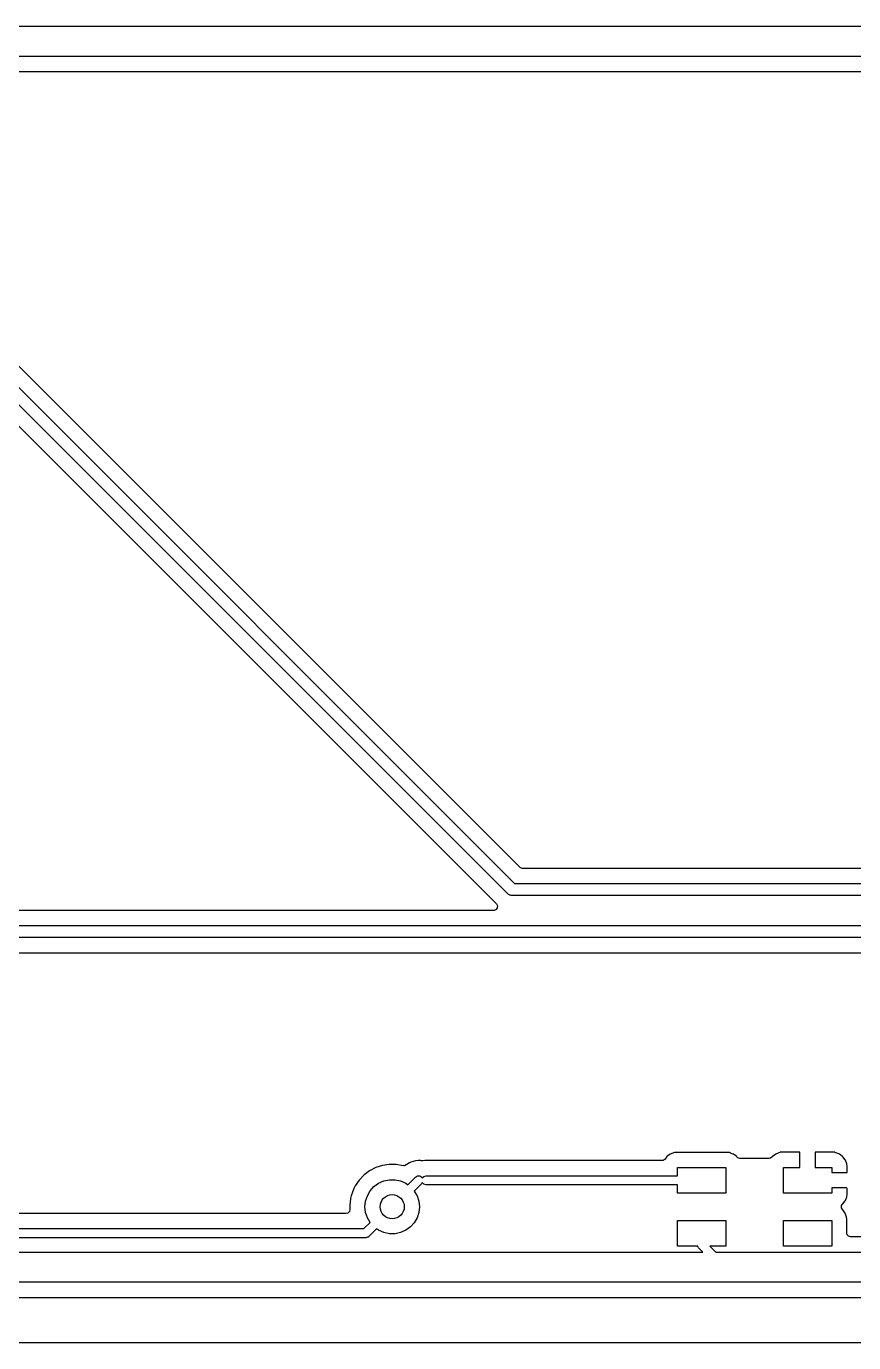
# Model space of a CAD drawing. Extents: x 1.24 to 7.5, y -5.89 to -4.14.
# Drawn here: x 2.318 to 3.397, y -5.886 to -4.17 of the extents above; entities that cross this region are included whole.
import ezdxf

# ---------------------------------------------------------------- set-up
doc = ezdxf.new("R2010")
doc.units = 0
doc.header["$MEASUREMENT"] = 0
doc.layers.add('BLACK', color=7, linetype='CONTINUOUS')

msp = doc.modelspace()

# ---------------------------------------------------------------- linework, layer by layer
at = {"layer": 'BLACK', "linetype": 'CONTINUOUS'}
for p, q in [((1.43937, -4.17031), (3.47795, -4.17031)), ((3.4698, -4.20969), (1.64437, -4.20969)), ((2.00031, -4.22939), (3.45958, -4.22939)), ((2.94593, -5.30084), (1.93084, -4.28575)), ((1.94846, -4.2811), (2.95476, -5.2874)), ((2.96147, -5.26624), (1.99314, -4.29791)), ((2.00426, -4.38704), (2.93117, -5.31395)), ((2.96229, -5.26691), (2.96147, -5.26624)), ((2.96497, -5.2677), (2.96229, -5.26691)), ((5.73796, -5.2677), (2.96497, -5.2677)), ((2.94704, -5.30154), (2.94593, -5.30084)), ((2.95476, -5.2874), (5.83036, -5.2874)), ((2.93117, -5.31395), (2.93251, -5.31641)), ((2.93251, -5.31641), (2.93231, -5.31919)), ((2.94807, -5.30236), (2.94704, -5.30154)), ((2.94851, -5.30247), (2.94807, -5.30236)), ((2.94889, -5.30271), (2.94851, -5.30247)), ((2.9502, -5.30285), (2.94889, -5.30271)), ((2.95148, -5.30315), (2.9502, -5.30285)), ((5.83362, -5.30315), (2.95148, -5.30315)), ((2.92766, -5.32242), (2.0281, -5.32242)), ((2.92802, -5.32241), (2.92766, -5.32242)), ((2.93064, -5.32143), (2.92802, -5.32241)), ((2.93231, -5.31919), (2.93064, -5.32143)), ((2.02697, -5.34213), (5.90926, -5.34213)), ((5.91252, -5.35787), (2.03023, -5.35787)), ((2.04045, -5.37758), (3.72007, -5.37758)), ((3.15325, -5.6434), (3.15084, -5.64662)), ((3.15453, -5.64244), (3.15325, -5.6434)), ((3.15748, -5.64023), (3.15453, -5.64244)), ((3.15776, -5.64002), (3.15748, -5.64023)), ((3.15748, -5.64023), (3.15748, -5.64023)), ((3.16305, -5.63804), (3.15776, -5.64002)), ((3.16336, -5.638), (3.16305, -5.63804)), ((3.16532, -5.63779), (3.16336, -5.638)), ((3.16336, -5.638), (3.16336, -5.638)), ((3.16546, -5.63778), (3.16532, -5.63779)), ((3.16532, -5.63779), (3.16532, -5.63779)), ((3.19882, -5.63778), (3.16546, -5.63778)), ((3.23218, -5.63778), (3.19882, -5.63778)), ((3.23231, -5.63779), (3.23218, -5.63778)), ((3.23428, -5.638), (3.23231, -5.63779)), ((3.23231, -5.63779), (3.23231, -5.63779)), ((3.23459, -5.63804), (3.23428, -5.638)), ((3.23428, -5.638), (3.23428, -5.638)), ((3.23488, -5.63815), (3.23459, -5.63804)), ((3.23636, -5.6387), (3.23488, -5.63815)), ((3.23488, -5.63815), (3.23488, -5.63815)), ((3.23987, -5.64002), (3.23636, -5.6387)), ((3.24016, -5.64023), (3.23987, -5.64002)), ((3.24311, -5.64244), (3.24016, -5.64023)), ((3.24016, -5.64023), (3.24016, -5.64023)), ((3.24439, -5.6434), (3.24311, -5.64244)), ((3.2446, -5.64369), (3.24439, -5.6434)), ((3.24485, -5.64394), (3.2446, -5.64369)), ((3.24486, -5.64393), (3.24485, -5.64394)), ((3.24589, -5.64488), (3.24486, -5.64393)), ((3.29046, -5.64368), (3.28822, -5.64536)), ((3.29062, -5.64348), (3.29046, -5.64368)), ((3.29111, -5.64298), (3.29062, -5.64348)), ((3.29513, -5.63997), (3.29111, -5.64298)), ((3.29575, -5.63963), (3.29513, -5.63997)), ((3.30049, -5.63786), (3.29575, -5.63963)), ((3.30109, -5.63771), (3.30049, -5.63786)), ((3.30309, -5.63749), (3.30109, -5.63771)), ((3.30336, -5.63748), (3.30309, -5.63749)), ((3.32608, -5.63748), (3.30336, -5.63748)), ((3.32638, -5.63755), (3.32608, -5.63748)), ((3.32644, -5.63759), (3.32638, -5.63755)), ((3.32661, -5.63819), (3.32644, -5.63759)), ((3.32661, -5.65748), (3.32661, -5.63819)), ((3.34668, -5.63771), (3.34661, -5.63801)), ((3.34661, -5.63801), (3.34661, -5.65748)), ((3.34673, -5.63766), (3.34668, -5.63771)), ((3.34733, -5.63748), (3.34673, -5.63766)), ((3.36987, -5.63748), (3.34733, -5.63748)), ((3.37014, -5.63749), (3.36987, -5.63748)), ((3.37214, -5.63771), (3.37014, -5.63749)), ((3.37274, -5.63786), (3.37214, -5.63771)), ((3.37748, -5.63963), (3.37274, -5.63786)), ((3.3781, -5.63997), (3.37748, -5.63963)), ((3.38212, -5.64298), (3.3781, -5.63997)), ((3.38261, -5.64348), (3.38212, -5.64298)), ((3.38562, -5.64749), (3.38261, -5.64348)), ((2.77384, -5.65766), (2.76579, -5.66184)), ((2.78245, -5.65484), (2.77384, -5.65766)), ((2.79142, -5.65347), (2.78245, -5.65484)), ((2.79162, -5.65347), (2.79142, -5.65347)), ((2.79708, -5.65354), (2.79162, -5.65347)), ((2.79162, -5.65347), (2.79162, -5.65347)), ((2.80048, -5.65358), (2.79708, -5.65354)), ((2.80941, -5.65517), (2.80048, -5.65358)), ((2.80942, -5.65512), (2.80941, -5.65517)), ((2.81144, -5.65516), (2.80942, -5.65512)), ((2.81335, -5.65412), (2.81144, -5.65516)), ((2.81344, -5.65423), (2.81335, -5.65412)), ((2.81368, -5.65404), (2.81344, -5.65423)), ((2.8139, -5.65382), (2.81368, -5.65404)), ((2.81417, -5.65366), (2.8139, -5.65382)), ((2.81766, -5.65159), (2.81417, -5.65366)), ((2.81417, -5.65366), (2.81417, -5.65366)), ((2.81947, -5.65052), (2.81766, -5.65159)), ((2.82569, -5.64872), (2.81947, -5.65052)), ((2.82892, -5.64861), (2.82569, -5.64872)), ((2.83184, -5.64852), (2.82892, -5.64861)), ((2.83215, -5.64851), (2.83184, -5.64852)), ((2.83184, -5.64852), (2.83184, -5.64852)), ((2.83366, -5.64885), (2.83215, -5.64851)), ((2.83536, -5.64893), (2.83366, -5.64885)), ((2.83796, -5.6486), (2.83536, -5.64893)), ((3.14687, -5.6486), (2.83796, -5.6486)), ((3.1486, -5.64829), (3.14687, -5.6486)), ((3.15084, -5.64662), (3.1486, -5.64829)), ((3.16732, -5.66831), (3.16732, -5.65748)), ((3.16732, -5.65748), (3.23031, -5.65748)), ((3.23031, -5.65748), (3.23031, -5.69094)), ((3.24857, -5.64567), (3.24589, -5.64488)), ((3.28649, -5.64567), (3.24857, -5.64567)), ((3.28822, -5.64536), (3.28649, -5.64567)), ((3.30512, -5.69094), (3.30512, -5.65748)), ((3.30512, -5.65748), (3.32661, -5.65748)), ((3.34661, -5.65748), (3.36811, -5.65748)), ((3.36811, -5.65748), (3.36811, -5.66421)), ((3.38596, -5.64811), (3.38562, -5.64749)), ((3.38774, -5.65285), (3.38596, -5.64811)), ((3.38788, -5.65345), (3.38774, -5.65285)), ((3.3881, -5.65545), (3.38788, -5.65345)), ((3.38811, -5.65572), (3.3881, -5.65545)), ((3.38811, -5.66368), (3.38811, -5.65572)), ((2.75228, -5.67384), (2.74717, -5.68133)), ((2.75854, -5.66729), (2.75228, -5.67384)), ((2.76579, -5.66184), (2.75854, -5.66729)), ((2.77157, -5.68233), (2.77756, -5.67798)), ((2.77756, -5.67798), (2.78433, -5.67496)), ((2.78433, -5.67496), (2.79157, -5.67342)), ((2.79157, -5.67342), (2.79898, -5.67342)), ((2.79898, -5.67342), (2.80622, -5.67496)), ((2.80622, -5.67496), (2.81299, -5.67798)), ((2.81299, -5.67798), (2.81567, -5.67992)), ((2.81567, -5.67992), (2.82555, -5.67004)), ((2.82555, -5.67004), (2.8282, -5.66851)), ((2.8282, -5.66851), (2.83125, -5.66851)), ((2.83125, -5.66851), (2.8339, -5.67004)), ((2.8339, -5.67004), (2.83455, -5.67116)), ((2.83455, -5.67726), (2.8339, -5.67839)), ((2.83455, -5.67116), (2.83661, -5.6691)), ((2.83661, -5.67933), (2.83455, -5.67726)), ((2.83661, -5.6691), (2.83957, -5.66831)), ((2.83957, -5.66831), (3.16732, -5.66831)), ((3.36811, -5.66421), (3.3874, -5.66421)), ((3.3874, -5.66421), (3.388, -5.66404)), ((3.388, -5.66404), (3.38804, -5.66398)), ((3.38804, -5.66398), (3.38811, -5.66368)), ((2.74194, -5.69463), (2.74102, -5.69798)), ((2.74335, -5.68956), (2.74194, -5.69463)), ((2.7455, -5.68493), (2.74335, -5.68956)), ((2.74708, -5.68152), (2.7455, -5.68493)), ((2.74717, -5.68133), (2.74708, -5.68152)), ((2.74708, -5.68152), (2.74708, -5.68152)), ((2.76062, -5.70129), (2.76291, -5.69425)), ((2.76291, -5.69425), (2.76661, -5.68783)), ((2.76661, -5.68783), (2.77157, -5.68233)), ((2.8339, -5.67839), (2.82413, -5.68816)), ((2.82413, -5.68816), (2.82765, -5.69425)), ((2.82765, -5.69425), (2.82993, -5.70129)), ((2.83957, -5.68012), (2.83661, -5.67933)), ((3.16732, -5.68012), (2.83957, -5.68012)), ((3.16732, -5.69094), (3.16732, -5.68012)), ((3.23031, -5.69094), (3.16732, -5.69094)), ((3.36811, -5.69094), (3.30512, -5.69094)), ((3.38758, -5.68421), (3.36811, -5.68421)), ((3.36811, -5.68421), (3.36811, -5.69094)), ((3.38788, -5.68428), (3.38758, -5.68421)), ((3.38774, -5.69558), (3.38788, -5.69497)), ((3.38793, -5.68433), (3.38788, -5.68428)), ((3.38788, -5.69497), (3.3881, -5.69297)), ((3.38811, -5.68493), (3.38793, -5.68433)), ((3.3881, -5.69297), (3.38811, -5.6927)), ((3.38811, -5.6927), (3.38811, -5.68493)), ((2.74025, -5.71225), (2.73962, -5.71498)), ((2.74003, -5.70667), (2.73997, -5.70731)), ((2.73997, -5.70731), (2.73998, -5.70751)), ((2.73998, -5.70751), (2.73998, -5.70751)), ((2.73998, -5.70751), (2.74025, -5.71225)), ((2.74091, -5.6985), (2.74003, -5.70667)), ((2.74093, -5.69829), (2.74091, -5.6985)), ((2.74102, -5.69798), (2.74093, -5.69829)), ((2.75984, -5.70866), (2.76062, -5.70129)), ((2.76062, -5.71603), (2.75984, -5.70866)), ((2.82993, -5.70129), (2.83071, -5.70866)), ((2.83071, -5.70866), (2.82993, -5.71603)), ((3.38086, -5.70993), (3.38105, -5.70714)), ((3.38213, -5.71226), (3.38086, -5.70993)), ((3.38105, -5.70714), (3.38219, -5.70536)), ((3.38219, -5.7123), (3.38213, -5.71226)), ((3.38219, -5.70536), (3.38261, -5.70495)), ((3.3824, -5.71258), (3.38219, -5.7123)), ((3.38536, -5.71654), (3.3824, -5.71258)), ((3.38261, -5.70495), (3.38562, -5.70093)), ((3.38562, -5.70093), (3.38596, -5.70032)), ((3.38596, -5.70032), (3.38774, -5.69558)), ((2.7353, -5.7175), (1.93187, -5.7175)), ((2.73762, -5.71693), (2.7353, -5.7175)), ((2.73962, -5.71498), (2.73762, -5.71693)), ((2.75838, -5.7372), (2.76642, -5.72916)), ((2.76291, -5.72307), (2.76062, -5.71603)), ((2.76642, -5.72916), (2.76291, -5.72307)), ((2.82394, -5.72949), (2.81898, -5.73499)), ((2.82765, -5.72307), (2.82394, -5.72949)), ((2.82993, -5.71603), (2.82765, -5.72307)), ((3.16732, -5.75984), (3.16732, -5.72638)), ((3.16732, -5.72638), (3.23031, -5.72638)), ((3.23031, -5.72638), (3.23031, -5.75984)), ((3.30512, -5.75984), (3.30512, -5.72638)), ((3.30512, -5.72638), (3.36811, -5.72638)), ((3.36811, -5.72638), (3.36811, -5.75984)), ((3.38557, -5.71682), (3.38536, -5.71654)), ((3.38536, -5.71654), (3.38536, -5.71654)), ((3.38755, -5.7221), (3.38557, -5.71682)), ((3.38781, -5.72451), (3.38755, -5.7221)), ((3.38781, -5.72465), (3.38781, -5.72451)), ((3.38781, -5.74303), (3.38781, -5.72465)), ((1.91142, -5.7372), (2.75838, -5.7372)), ((2.77488, -5.7374), (2.765, -5.74729)), ((2.77756, -5.73935), (2.77488, -5.7374)), ((2.78433, -5.74236), (2.77756, -5.73935)), ((2.79157, -5.7439), (2.78433, -5.74236)), ((2.79898, -5.7439), (2.79157, -5.7439)), ((2.80622, -5.74236), (2.79898, -5.7439)), ((2.81299, -5.73935), (2.80622, -5.74236)), ((2.81898, -5.73499), (2.81299, -5.73935)), ((3.38826, -5.74509), (3.38781, -5.74303)), ((3.39009, -5.74721), (3.38826, -5.74509)), ((2.76083, -5.74902), (1.91142, -5.74902)), ((2.76158, -5.74881), (2.76083, -5.74902)), ((2.76236, -5.74881), (2.76158, -5.74881)), ((2.76303, -5.74843), (2.76236, -5.74881)), ((2.76378, -5.74822), (2.76303, -5.74843)), ((2.76433, -5.74767), (2.76378, -5.74822)), ((2.765, -5.74729), (2.76433, -5.74767)), ((3.19337, -5.75984), (3.16732, -5.75984)), ((3.1935, -5.76008), (3.19337, -5.75984)), ((3.1937, -5.76083), (3.1935, -5.76008)), ((3.19425, -5.76138), (3.1937, -5.76083)), ((3.19464, -5.76205), (3.19425, -5.76138)), ((3.20029, -5.7677), (3.19464, -5.76205)), ((3.23031, -5.75984), (3.20914, -5.75984)), ((3.20914, -5.75984), (3.21699, -5.7677)), ((3.36811, -5.75984), (3.30512, -5.75984)), ((3.39278, -5.74799), (3.39009, -5.74721)), ((3.57262, -5.74799), (3.39278, -5.74799)), ((1.74803, -5.7677), (3.20029, -5.7677)), ((3.21699, -5.7677), (3.78346, -5.7677)), ((6.87008, -5.80707), (1.5036, -5.80707)), ((1.5064, -5.82677), (6.86835, -5.82677)), ((7.49502, -5.88581), (1.24514, -5.88581))]:
    msp.add_line(p, q, dxfattribs=at)
at = {"layer": 'BLACK'}
msp.add_circle((2.79528, -5.70866), 0.01575, dxfattribs=at)

doc.saveas('drawing.dxf')
